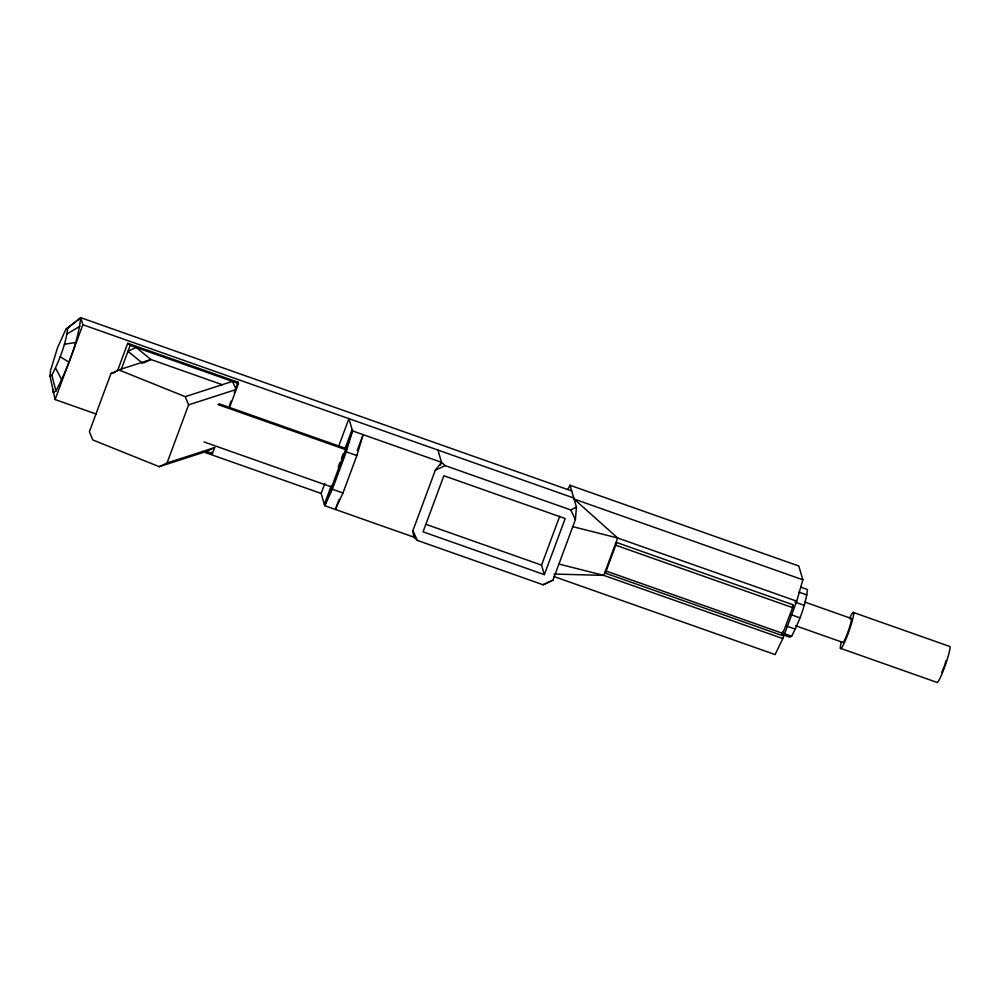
<?xml version="1.0" encoding="UTF-8"?>
<svg xmlns="http://www.w3.org/2000/svg" width="1000" height="1000" viewBox="0 0 1000 1000"><rect width="100%" height="100%" fill="white"/><g stroke="black" fill="none" stroke-linecap="round" stroke-linejoin="round"><path stroke-width="1.5" d="M324.888 483.375L321.15 493.45L324.762 505.712L413.75 537.112L417.413 540.425L543.062 584.763L552.938 580.163L575.388 519.663L576.462 507.125L570.025 485.262L798.8 566L802.85 579.788L796.712 601.175L782.825 638.575L775.1 654.587L553.65 576.425M96.263 414.075L55.1 399.55L50 376.075L50.525 370.637L57.525 347.762L65.838 329.375L80.787 317.7L571.7 490.962M53.3 389.65L53.025 392.5L55.925 391.012C67.663 368.1 77.638 343.375 80.787 317.7L65.838 329.375M50 376.075L51.85 375.125C59.325 360.538 65.675 344.787 67.688 328.438M784.062 635.15L789.8 637.175L791.637 636.225C799.112 621.625 805.475 605.887 807.475 589.525L800.788 587.175M615.5 543.763L615.725 544.525L616.725 542.525L793.375 604.875L792.6 607.638L782.013 635.475L605.363 573.138L605.913 569.612M605.363 573.138L616.725 542.525M782.013 635.475L782.562 631.95M575.388 519.663L570.812 509.963L445.175 465.625L441.512 462.312L352.525 430.913L324.762 505.712L332.362 489.25L346.25 451.85L352.525 430.913L348.913 418.65L338.775 445.975M339.1 499.375L335.363 509.45L342.962 493L356.838 455.6L363.125 434.65L357.25 450.475M55.1 399.55L82.863 324.75L80.787 317.7M222.237 384.688L150.925 359.513L118.775 369.9L110.95 373.6L89.388 431.725L92.775 439.938L159.213 466.675L206.425 451.425L214.662 447.6L212.45 453.55L206.425 451.425M117.425 371L127.713 343.275L238.062 382.225L238.438 383.512L229.762 406.912M120.975 370.163L130.2 345.312L127.713 343.275M159.213 466.675L167.037 462.987L188.612 404.862L185.212 396.65L118.775 369.9M229.4 405.562L231.025 401.188M234.275 392.438L238.062 382.225M324.363 504.363L330.775 487.1M338.25 466.962L339.85 462.65M341.45 458.338L343.05 454.012M217.963 404.562L345.588 449.613L345.188 448.263L352.125 429.562M413.75 537.112L412.85 530.725L435.3 470.225L441.512 462.312L437.9 450.05M440.438 465.188L441.512 462.312M544.362 574.65L565.175 518.55L443.875 475.737L423.05 531.838L544.362 574.65L541.562 565.125L559.712 516.225M792.375 606.875L793.375 604.875M567.837 489.4L570.025 485.262M67.162 333.875L79.963 326.238M570.812 509.963L576.462 507.125M543.062 584.763L552.938 580.163M144.062 362.713L150.925 359.513L136.213 347.438L127.987 351.275L142.688 363.35M435.3 470.225L445.175 465.625M110.95 373.6L115.288 372.2M185.212 396.65L232.425 381.4L236.238 389.475L188.612 404.862M167.037 462.987L214.662 447.6M64.412 344.237L75.65 342.512M554.075 574.05L603.763 575.388L782.825 638.575M572.525 526.587L617.65 537.987L796.712 601.175M558.65 563.987L603.763 575.388L617.65 537.987L574.075 499.038L802.85 579.788M82.863 324.75L573.775 498.013M130.2 345.312L238.438 383.512M798.925 592.137L806.95 594.963M853.675 612.575L950 646.562A19.262 2.075 -70.6 0 1 944.362 667.8A19.262 2.075 -70.6 0 1 936.737 682.3L840.413 648.3M804.525 601.962L851.462 618.525M794.837 602.025L804.2 605.325M219.025 403.738L345.188 448.263M615.95 545.288L792.6 607.638M346.25 451.85L356.838 455.6M790.588 614.538L799.963 617.837M795.688 625.775L842.625 642.35A12.85 1.388 -70.6 0 0 848.825 629.525A12.85 1.388 -70.6 0 0 850.537 619M786 625.85L795.362 629.15M783.612 633.387L791.637 636.225M606.362 571.138L783.012 633.475M204.075 441.962L331.7 487.013L331.312 485.662M332.362 489.25L342.962 493M426.1 524.375L541.562 565.125M202.087 451.425L321.15 493.45M60.163 356.75L68.987 362.15M55.562 368.05L61.762 379.913M412.85 530.725L417.413 540.425M212.062 452.25L212.45 453.55M51.85 375.125L55.925 391.012M849.5 618.587A19.262 2.075 -70.6 0 1 853.125 617.35A19.262 2.075 -70.6 0 1 843.888 643.787A19.262 2.075 -70.6 0 1 841.312 641.988M946.15 660.425A12.85 1.388 -70.6 0 1 944.475 665.45M944.025 666.675A12.85 1.388 -70.6 0 1 941.725 672.337"/></g></svg>
